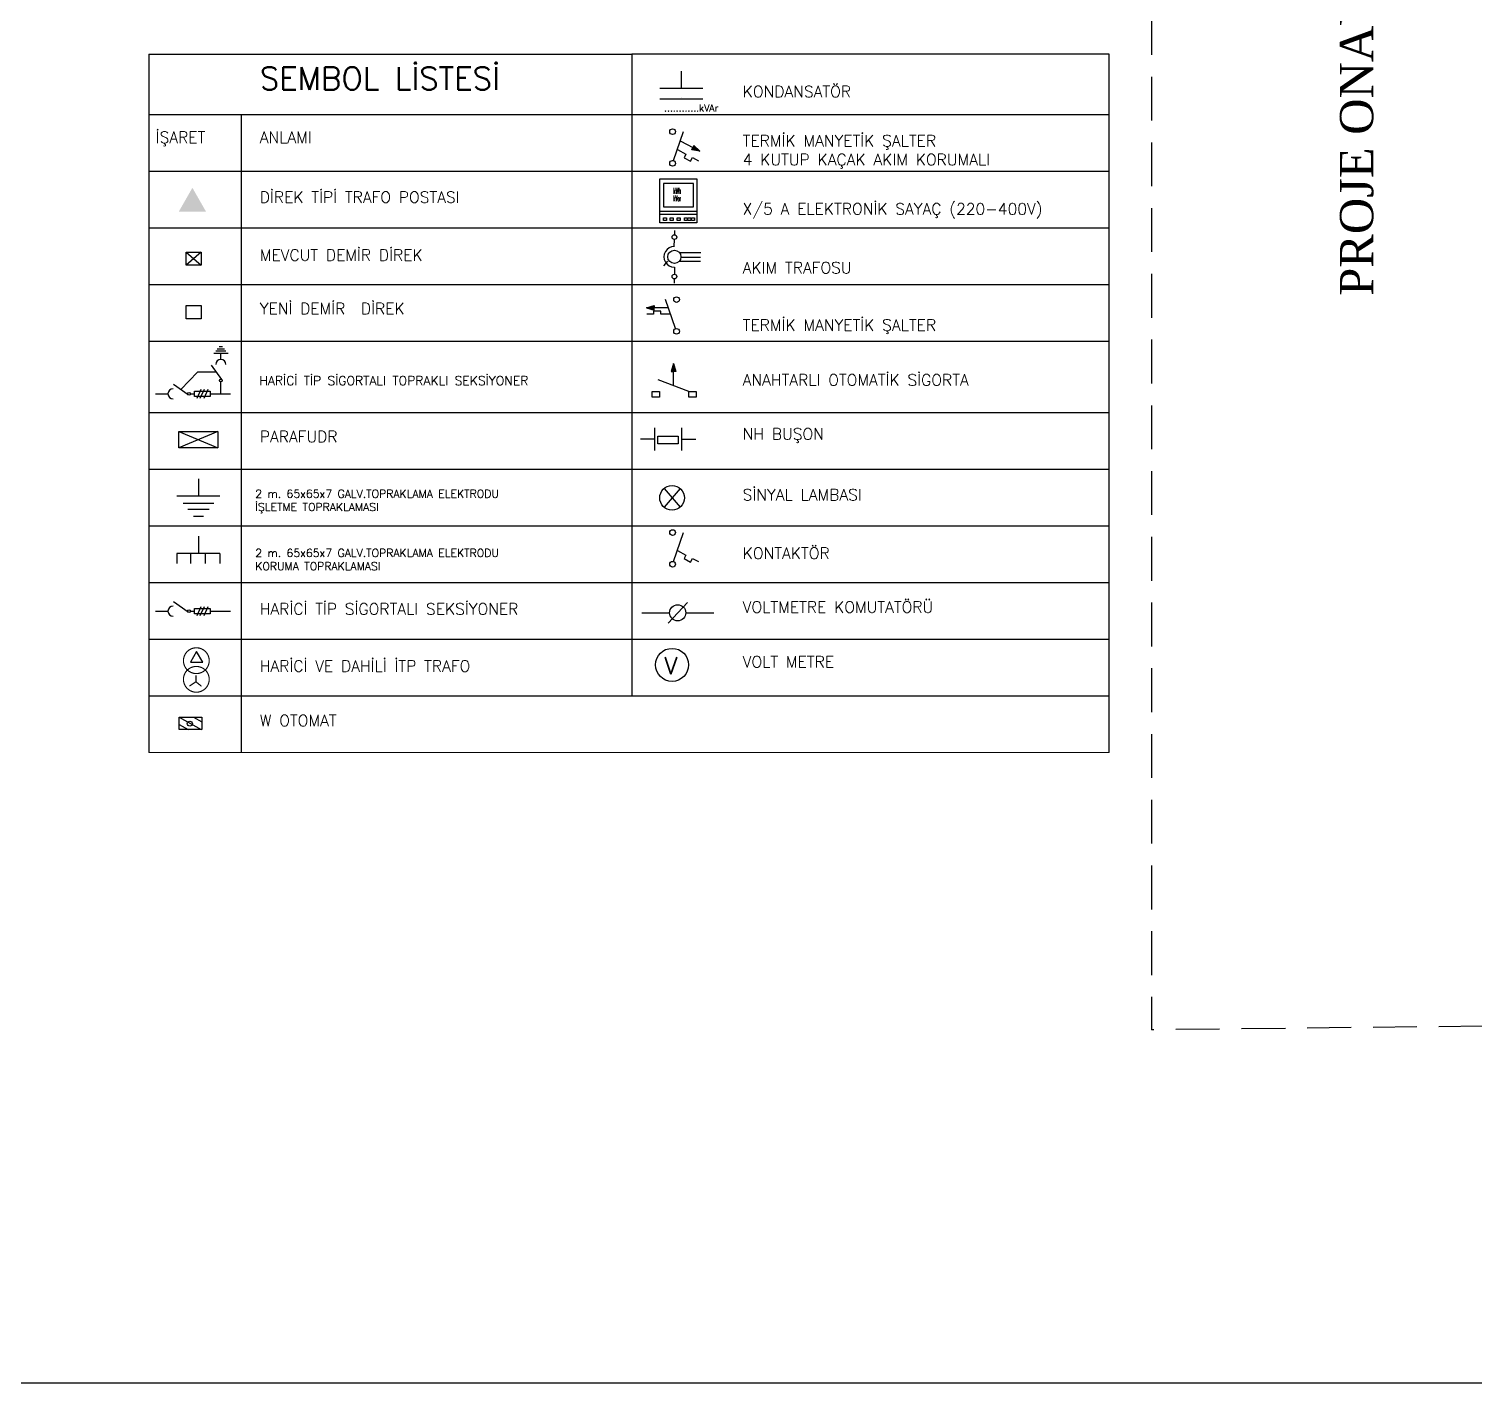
# Model space of a CAD drawing. Header units: metres. Extents: x 665631 to 671054, y 4275967 to 4279024.
# Drawn here: x 666885.5 to 667304.3, y 4275967.1 to 4276359.5 of the extents above; entities that cross this region are included whole.
import ezdxf
from ezdxf.enums import TextEntityAlignment as Align

# ---------------------------------------------------------------- set-up
doc = ezdxf.new("R2010")
doc.units = ezdxf.units.M
doc.linetypes.add('DASHED', pattern=[19.05, 12.7, -6.35])
doc.layers.get('0').update_dxf_attribs({"color": 5, "lineweight": 0})
doc.layers.add('1', color=7, linetype='Continuous')
doc.layers.add('trsembol', color=5, linetype='Continuous')
doc.layers.add('priz linyesi', color=170, linetype='Continuous', lineweight=20)
doc.layers.add('SEMBOL', color=7, linetype='Continuous', lineweight=25)
doc.styles.add('ROMANS', font='ROMANS.shx')
doc.styles.get("Standard").update_dxf_attribs({"font": 'times.ttf'})
doc.styles.add('TXT', font='txt_____.ttf')

msp = doc.modelspace()

# ---------------------------------------------------------------- linework, layer by layer
at = {"color": 240, "linetype": 'DASHED', "lineweight": 30, "true_color": 0xed1f24}
for p in [(667210.81, 4276726.68), (667516.26, 4276072.75)]:
    msp.add_line(p, (667210.81, 4276069.47), dxfattribs=at)
at = {"color": 7, "lineweight": -3}
for p, q in [((666920.27, 4276352.2), (666920.27, 4276149.8)), ((666920.27, 4276352.2), (667060.19, 4276352.2)), ((666920.27, 4276334.77), (667198.56, 4276334.77)), ((666946.99, 4276334.77), (666946.99, 4276149.8)), ((666920.27, 4276318.34), (667060.19, 4276318.34)), ((666920.27, 4276318.34), (667060.19, 4276318.34)), ((666920.27, 4276318.34), (667060.19, 4276318.34)), ((666920.27, 4276318.34), (667198.56, 4276318.34)), ((666920.27, 4276301.9), (667060.19, 4276301.9)), ((666920.27, 4276301.9), (667060.19, 4276301.9)), ((666920.27, 4276301.9), (667198.56, 4276301.9)), ((667072.54, 4276301.1), (667072.54, 4276299.86)), ((667069.45, 4276290.9), (667070.66, 4276292.26)), ((667072.54, 4276290.46), (667072.54, 4276289.22)), ((667072.54, 4276289.22), (667072.54, 4276288.43)), ((666920.27, 4276285.47), (667060.19, 4276285.47)), ((666920.27, 4276285.47), (667198.56, 4276285.47)), ((667072.54, 4276285.85), (667072.54, 4276287.09)), ((666920.27, 4276269.04), (667198.56, 4276269.04)), ((666920.27, 4276248.39), (667060.19, 4276248.39)), ((666920.27, 4276248.39), (667198.56, 4276248.39)), ((666920.27, 4276231.96), (667060.19, 4276231.96)), ((666920.27, 4276231.96), (667060.19, 4276231.96)), ((666920.27, 4276231.96), (667198.56, 4276231.96)), ((666920.27, 4276215.53), (667060.19, 4276215.53)), ((666920.27, 4276215.53), (667060.19, 4276215.53)), ((666920.27, 4276215.53), (667060.19, 4276215.53)), ((666920.27, 4276215.53), (667198.56, 4276215.53)), ((666920.27, 4276199.09), (667060.19, 4276199.09)), ((666920.27, 4276199.09), (667198.56, 4276199.09)), ((666920.27, 4276182.66), (667060.19, 4276182.66)), ((666920.27, 4276182.66), (667198.45, 4276182.66)), ((666920.27, 4276166.23), (667060.19, 4276166.23)), ((666920.27, 4276166.23), (667060.19, 4276166.23)), ((666920.27, 4276166.23), (667198.56, 4276166.23))]:
    msp.add_line(p, q, dxfattribs=at)
at = {"color": 7}
for p in [(667192.75, 4276149.82), (667192.75, 4276149.82), (667198.56, 4276149.8), (667198.56, 4276149.8), (667198.56, 4276149.8), (667198.56, 4276149.8), (667192.75, 4276149.8), (667192.75, 4276149.8)]:
    msp.add_line(p, (666920.27, 4276149.8), dxfattribs=at)
at = {"color": 7, "lineweight": 30}
msp.add_lwpolyline([(666812.72, 4277098.31), (668317.68, 4277098.31), (668317.68, 4275967.09), (666812.72, 4275967.09)], close=True, dxfattribs=at)
at = {"color": 7, "lineweight": -3}
for centre, radius in [((667072.54, 4276299.19), 0.667), ((667072.54, 4276293.48), 1.91), ((667072.54, 4276287.76), 0.667)]:
    msp.add_circle(centre, radius, dxfattribs=at)
msp.add_arc((667072.52, 4276293.48), 3.01, 89.6302, 270.3698, dxfattribs=at)
at = {"layer": '1', "color": 7, "lineweight": -3}
for points in [[(667060.19, 4276352.2), (667060.19, 4276166.23)], [(667198.56, 4276149.8), (667198.56, 4276352.2), (667060.19, 4276352.2)]]:
    msp.add_lwpolyline(points, dxfattribs=at)
at = {"layer": 'priz linyesi', "color": 7, "lineweight": -3}
for p, q in [((667074.55, 4276347.32), (667074.55, 4276342.3)), ((667080.78, 4276342.3), (667068.33, 4276342.3)), ((667074.55, 4276339.6), (667074.55, 4276339.6)), ((667080.78, 4276339.14), (667068.33, 4276339.14)), ((667072.3, 4276321.36), (667075.19, 4276329.77)), ((667074.26, 4276327.07), (667079.9, 4276324.08)), ((667073.4, 4276324.56), (667075.89, 4276323.24)), ((667075.89, 4276323.24), (667075.33, 4276322.18)), ((667077.56, 4276324.53), (667077.89, 4276325.15)), ((667079.9, 4276324.08), (667077.56, 4276324.53)), ((667078.22, 4276325.76), (667077.89, 4276325.15)), ((667079.9, 4276324.08), (667078.22, 4276325.76)), ((667075.33, 4276322.18), (667077.22, 4276321.19)), ((667077.22, 4276321.19), (667077.78, 4276322.24)), ((667077.78, 4276322.24), (667079.5, 4276321.33)), ((667068.35, 4276306.72), (667079, 4276306.72)), ((667068.35, 4276305.82), (667079, 4276305.82)), ((667072.52, 4276296.49), (667072.54, 4276298.53)), ((666935.39, 4276294.85), (666931.12, 4276291.04)), ((666931.12, 4276294.85), (666935.39, 4276291.04)), ((667073.99, 4276294.72), (667080.18, 4276294.72)), ((667074.45, 4276293.39), (667080.15, 4276293.39)), ((667073.96, 4276292.2), (667080.15, 4276292.2)), ((667072.89, 4276272.67), (667069.99, 4276281.08)), ((667064.42, 4276278.72), (667066.7, 4276279.42)), ((667070.8, 4276278.72), (667064.42, 4276278.72)), ((667064.42, 4276278.72), (667066.7, 4276278.02)), ((667066.49, 4276276.87), (667064.53, 4276276.87)), ((667068.62, 4276277.71), (667066.49, 4276277.71)), ((667066.49, 4276277.71), (667066.49, 4276276.87)), ((667066.7, 4276279.42), (667066.7, 4276278.72)), ((667066.7, 4276278.02), (667066.7, 4276278.72)), ((667068.62, 4276276.87), (667068.62, 4276277.71)), ((667071.44, 4276276.87), (667068.62, 4276276.87)), ((666943.2, 4276265.42), (666939.05, 4276265.42)), ((666942.61, 4276266.15), (666939.64, 4276266.15)), ((666942.16, 4276266.7), (666940.09, 4276266.7)), ((666941.61, 4276267.38), (666940.64, 4276267.38)), ((666941.13, 4276263.75), (666941.13, 4276265.42)), ((666941.13, 4276265.42), (666941.13, 4276265.42)), ((666934.37, 4276260.01), (666929.53, 4276255.01)), ((666939.9, 4276260.01), (666934.37, 4276260.01)), ((666941.42, 4276257.91), (666938.39, 4276262.1)), ((667072.28, 4276262.52), (667071.58, 4276260.24)), ((667071.58, 4276260.24), (667072.28, 4276260.24)), ((667072.28, 4276256.14), (667072.28, 4276262.52)), ((667072.28, 4276262.52), (667072.98, 4276260.24)), ((667072.98, 4276260.24), (667072.28, 4276260.24)), ((666931.62, 4276253.5), (666927.43, 4276256.52)), ((666941.13, 4276253.79), (666941.13, 4276257.26)), ((667076.74, 4276254.46), (667067.82, 4276257.82)), ((666922.15, 4276253.79), (666925.79, 4276253.79)), ((666932.28, 4276253.79), (666933.52, 4276253.79)), ((666935.31, 4276255.01), (666934.13, 4276252.44)), ((666936.27, 4276255.01), (666935.08, 4276252.44)), ((666937.39, 4276255.01), (666936.21, 4276252.44)), ((666938.04, 4276253.79), (666943.95, 4276253.79)), ((667066.79, 4276243.89), (667066.79, 4276237.36)), ((667074.64, 4276243.89), (667074.64, 4276237.36)), ((666940.22, 4276242.85), (666928.96, 4276238.14)), ((666928.96, 4276242.85), (666940.22, 4276238.14)), ((667066.79, 4276240.63), (667062.71, 4276240.63)), ((667074.64, 4276240.63), (667078.72, 4276240.63)), ((666934.63, 4276229.16), (666934.63, 4276224.14)), ((666940.85, 4276224.14), (666928.4, 4276224.14)), ((666934.63, 4276224.14), (666934.63, 4276224.14)), ((667069.53, 4276226.34), (667074.18, 4276220.91)), ((667074.18, 4276226.34), (667069.53, 4276220.91)), ((666939.08, 4276221.96), (666930.18, 4276221.96)), ((666937.74, 4276220.3), (666931.52, 4276220.3)), ((666936.09, 4276218.26), (666933.17, 4276218.26)), ((666934.63, 4276212.49), (666934.63, 4276207.47)), ((667072.3, 4276205.18), (667075.19, 4276213.59)), ((666940.85, 4276207.47), (666928.4, 4276207.47)), ((666928.4, 4276207.47), (666928.4, 4276204.57)), ((666932.33, 4276207.47), (666932.33, 4276204.57)), ((666934.63, 4276207.47), (666934.63, 4276207.47)), ((666936.58, 4276207.47), (666936.58, 4276204.57)), ((666940.85, 4276207.47), (666940.85, 4276204.57)), ((667073.4, 4276208.38), (667075.89, 4276207.06)), ((667075.89, 4276207.06), (667075.33, 4276206.01)), ((667075.33, 4276206.01), (667077.22, 4276205.01)), ((667077.22, 4276205.01), (667077.78, 4276206.06)), ((667077.78, 4276206.06), (667079.5, 4276205.15)), ((666931.62, 4276190.51), (666927.43, 4276193.54)), ((667076.37, 4276193.33), (667070.71, 4276187.34)), ((666922.15, 4276190.8), (666925.79, 4276190.8)), ((666932.28, 4276190.8), (666933.52, 4276190.8)), ((666935.31, 4276192.03), (666934.13, 4276189.46)), ((666936.27, 4276192.03), (666935.08, 4276189.46)), ((666937.39, 4276192.03), (666936.21, 4276189.46)), ((666938.04, 4276190.8), (666943.95, 4276190.8)), ((667063.06, 4276190.32), (667071.16, 4276190.32)), ((667075.84, 4276190.32), (667083.93, 4276190.32)), ((666929.06, 4276160.08), (666935.38, 4276156.49)), ((666933.22, 4276160.03), (666935.59, 4276158.68)), ((666929.06, 4276157.96), (666931.65, 4276156.49))]:
    msp.add_line(p, q, dxfattribs=at)
for points in [[(667078.03, 4276314.74), (667069.41, 4276314.74), (667069.41, 4276307.96), (667078.03, 4276307.96)], [(667069.39, 4276304.8), (667070.24, 4276304.8), (667070.24, 4276304.03), (667069.39, 4276304.03)], [(667071.33, 4276304.8), (667072.18, 4276304.8), (667072.18, 4276304.03), (667071.33, 4276304.03)], [(667073.34, 4276304.8), (667074.2, 4276304.8), (667074.2, 4276304.03), (667073.34, 4276304.03)], [(667075.43, 4276304.8), (667076.29, 4276304.8), (667076.29, 4276304.03), (667075.43, 4276304.03)], [(667076.45, 4276304.8), (667077.3, 4276304.8), (667077.3, 4276304.03), (667076.45, 4276304.03)], [(667077.48, 4276304.8), (667078.34, 4276304.8), (667078.34, 4276304.03), (667077.48, 4276304.03)], [(666931.12, 4276294.85), (666935.39, 4276294.85), (666935.39, 4276291.04), (666931.12, 4276291.04)], [(666931.12, 4276279.34), (666935.39, 4276279.34), (666935.39, 4276275.53), (666931.12, 4276275.53)], [(666933.52, 4276254.54), (666938.04, 4276254.54), (666938.04, 4276253.02), (666933.52, 4276253.02)], [(667066.12, 4276254.46), (667068.2, 4276254.46), (667068.2, 4276252.82), (667066.12, 4276252.82)], [(667076.74, 4276254.46), (667078.81, 4276254.46), (667078.81, 4276252.82), (667076.74, 4276252.82)], [(666928.96, 4276242.85), (666940.22, 4276242.85), (666940.22, 4276238.14), (666928.96, 4276238.14)], [(667067.78, 4276241.55), (667073.65, 4276241.55), (667073.65, 4276239.28), (667067.78, 4276239.28)], [(666933.52, 4276191.55), (666938.04, 4276191.55), (666938.04, 4276190.04), (666933.52, 4276190.04)], [(666929.06, 4276160.03), (666935.59, 4276160.03), (666935.59, 4276156.49), (666929.06, 4276156.49)]]:
    msp.add_lwpolyline(points, close=True, dxfattribs=at)
for centre, radius in [((667072.03, 4276329.75), 0.829), ((667072.03, 4276320.57), 0.829), ((667073.16, 4276281.07), 0.829), ((667073.16, 4276271.89), 0.829), ((666941.13, 4276257.65), 0.393), ((666931.89, 4276253.79), 0.393), ((667071.86, 4276223.63), 3.57), ((667072.03, 4276213.58), 0.829), ((667072.03, 4276204.4), 0.829), ((666931.89, 4276190.8), 0.393), ((667073.5, 4276190.32), 2.34), ((667071.86, 4276175.23), 4.78), ((666932.13, 4276158.19), 0.731)]:
    msp.add_circle(centre, radius, dxfattribs=at)
for centre, start, end in [((666941.13, 4276262.28), 0, 180), ((666927.26, 4276253.79), 90, 270), ((666927.26, 4276190.8), 90, 270)]:
    msp.add_arc(centre, 1.47, start, end, dxfattribs=at)
for points in [[(667079.9, 4276324.08), (667078.22, 4276325.76), (667077.56, 4276324.53)], [(667064.42, 4276278.72), (667066.7, 4276279.42), (667066.7, 4276278.02)], [(667072.28, 4276262.52), (667072.98, 4276260.24), (667071.58, 4276260.24)]]:
    msp.add_solid(points, dxfattribs=at)
at = {"layer": 'SEMBOL', "color": 7, "lineweight": -3}
msp.add_lwpolyline([(667068.35, 4276316.05), (667079, 4276316.05), (667079, 4276303.29), (667068.35, 4276303.29)], close=True, dxfattribs=at)
at = {"layer": 'SEMBOL', "color": 7, "linetype": 'ByBlock', "lineweight": -3, "const_width": 0.333}
for points in [[(666934.02, 4276180.18), (666934.09, 4276180.18), (666934.15, 4276180.18), (666934.22, 4276180.17), (666934.28, 4276180.17), (666934.35, 4276180.16), (666934.41, 4276180.16), (666934.48, 4276180.15), (666934.54, 4276180.14), (666934.6, 4276180.13), (666934.67, 4276180.12), (666934.73, 4276180.11), (666934.8, 4276180.1), (666934.86, 4276180.08), (666934.92, 4276180.07), (666934.99, 4276180.05), (666935.05, 4276180.03), (666935.11, 4276180.01), (666935.17, 4276180), (666935.24, 4276179.97), (666935.3, 4276179.95), (666935.36, 4276179.93), (666935.42, 4276179.91), (666935.48, 4276179.88), (666935.54, 4276179.86), (666935.6, 4276179.83), (666935.66, 4276179.8), (666935.72, 4276179.77), (666935.77, 4276179.74), (666935.83, 4276179.71), (666935.89, 4276179.68), (666935.94, 4276179.64), (666936, 4276179.61), (666936.05, 4276179.58), (666936.11, 4276179.54), (666936.16, 4276179.5), (666936.22, 4276179.46), (666936.27, 4276179.43), (666936.32, 4276179.39), (666936.37, 4276179.35), (666936.42, 4276179.3), (666936.47, 4276179.26), (666936.52, 4276179.22), (666936.57, 4276179.17), (666936.61, 4276179.13), (666936.66, 4276179.08), (666936.71, 4276179.04), (666936.75, 4276178.99), (666936.8, 4276178.94), (666936.84, 4276178.89), (666936.88, 4276178.84), (666936.92, 4276178.79), (666936.96, 4276178.74), (666937, 4276178.69), (666937.04, 4276178.64), (666937.08, 4276178.59), (666937.12, 4276178.53), (666937.15, 4276178.48), (666937.19, 4276178.42), (666937.22, 4276178.37), (666937.25, 4276178.31), (666937.29, 4276178.25), (666937.32, 4276178.2), (666937.35, 4276178.14), (666937.38, 4276178.08), (666937.41, 4276178.02), (666937.43, 4276177.96), (666937.46, 4276177.9), (666937.48, 4276177.84), (666937.51, 4276177.78), (666937.53, 4276177.72), (666937.55, 4276177.66), (666937.57, 4276177.6), (666937.59, 4276177.54), (666937.61, 4276177.47), (666937.63, 4276177.41), (666937.64, 4276177.35), (666937.66, 4276177.28), (666937.67, 4276177.22), (666937.69, 4276177.16), (666937.7, 4276177.09), (666937.71, 4276177.03), (666937.72, 4276176.96), (666937.73, 4276176.9), (666937.73, 4276176.83), (666937.74, 4276176.77), (666937.75, 4276176.7), (666937.75, 4276176.64), (666937.75, 4276176.57), (666937.75, 4276176.51), (666937.75, 4276176.44), (666937.75, 4276176.38), (666937.75, 4276176.31), (666937.75, 4276176.25), (666937.75, 4276176.18), (666937.74, 4276176.12), (666937.73, 4276176.05), (666937.73, 4276175.99), (666937.72, 4276175.92), (666937.71, 4276175.86), (666937.7, 4276175.79), (666937.69, 4276175.73), (666937.67, 4276175.67), (666937.66, 4276175.6), (666937.64, 4276175.54), (666937.63, 4276175.48), (666937.61, 4276175.41), (666937.59, 4276175.35), (666937.57, 4276175.29), (666937.55, 4276175.23), (666937.53, 4276175.17), (666937.51, 4276175.1), (666937.48, 4276175.04), (666937.46, 4276174.98), (666937.43, 4276174.92), (666937.41, 4276174.86), (666937.38, 4276174.81), (666937.35, 4276174.75), (666937.32, 4276174.69), (666937.29, 4276174.63), (666937.25, 4276174.58), (666937.22, 4276174.52), (666937.19, 4276174.46), (666937.15, 4276174.41), (666937.12, 4276174.35), (666937.08, 4276174.3), (666937.04, 4276174.25), (666937, 4276174.2), (666936.96, 4276174.14), (666936.92, 4276174.09), (666936.88, 4276174.04), (666936.84, 4276173.99), (666936.8, 4276173.94), (666936.75, 4276173.9), (666936.71, 4276173.85), (666936.66, 4276173.8), (666936.61, 4276173.76), (666936.57, 4276173.71), (666936.52, 4276173.67), (666936.47, 4276173.62), (666936.42, 4276173.58), (666936.37, 4276173.54), (666936.32, 4276173.5), (666936.27, 4276173.46), (666936.22, 4276173.42), (666936.16, 4276173.38), (666936.11, 4276173.35), (666936.05, 4276173.31), (666936, 4276173.28), (666935.94, 4276173.24), (666935.89, 4276173.21), (666935.83, 4276173.18), (666935.77, 4276173.15), (666935.72, 4276173.12), (666935.66, 4276173.09), (666935.6, 4276173.06), (666935.54, 4276173.03), (666935.48, 4276173.01), (666935.42, 4276172.98), (666935.36, 4276172.96), (666935.3, 4276172.93), (666935.24, 4276172.91), (666935.17, 4276172.89), (666935.11, 4276172.87), (666935.05, 4276172.85), (666934.99, 4276172.84), (666934.92, 4276172.82), (666934.86, 4276172.8), (666934.8, 4276172.79), (666934.73, 4276172.78), (666934.67, 4276172.77), (666934.6, 4276172.75), (666934.54, 4276172.74), (666934.48, 4276172.74), (666934.41, 4276172.73), (666934.35, 4276172.72), (666934.28, 4276172.72), (666934.22, 4276172.71), (666934.15, 4276172.71), (666934.09, 4276172.71), (666934.02, 4276172.71), (666933.96, 4276172.71), (666933.89, 4276172.71), (666933.82, 4276172.71), (666933.76, 4276172.72), (666933.69, 4276172.72), (666933.63, 4276172.73), (666933.57, 4276172.74), (666933.5, 4276172.74), (666933.44, 4276172.75), (666933.37, 4276172.77), (666933.31, 4276172.78), (666933.24, 4276172.79), (666933.18, 4276172.8), (666933.12, 4276172.82), (666933.05, 4276172.84), (666932.99, 4276172.85), (666932.93, 4276172.87), (666932.87, 4276172.89), (666932.8, 4276172.91), (666932.74, 4276172.93), (666932.68, 4276172.96), (666932.62, 4276172.98), (666932.56, 4276173.01), (666932.5, 4276173.03), (666932.44, 4276173.06), (666932.38, 4276173.09), (666932.32, 4276173.12), (666932.27, 4276173.15), (666932.21, 4276173.18), (666932.15, 4276173.21), (666932.1, 4276173.24), (666932.04, 4276173.28), (666931.99, 4276173.31), (666931.93, 4276173.35), (666931.88, 4276173.38), (666931.83, 4276173.42), (666931.77, 4276173.46), (666931.72, 4276173.5), (666931.67, 4276173.54), (666931.62, 4276173.58), (666931.57, 4276173.62), (666931.52, 4276173.67), (666931.47, 4276173.71), (666931.43, 4276173.76), (666931.38, 4276173.8), (666931.33, 4276173.85), (666931.29, 4276173.9), (666931.24, 4276173.94), (666931.2, 4276173.99), (666931.16, 4276174.04), (666931.12, 4276174.09), (666931.08, 4276174.14), (666931.04, 4276174.2), (666931, 4276174.25), (666930.96, 4276174.3), (666930.92, 4276174.35), (666930.89, 4276174.41), (666930.85, 4276174.46), (666930.82, 4276174.52), (666930.79, 4276174.58), (666930.75, 4276174.63), (666930.72, 4276174.69), (666930.69, 4276174.75), (666930.66, 4276174.81), (666930.64, 4276174.86), (666930.61, 4276174.92), (666930.58, 4276174.98), (666930.56, 4276175.04), (666930.53, 4276175.1), (666930.51, 4276175.17), (666930.49, 4276175.23), (666930.47, 4276175.29), (666930.45, 4276175.35), (666930.43, 4276175.41), (666930.41, 4276175.48), (666930.4, 4276175.54), (666930.38, 4276175.6), (666930.37, 4276175.67), (666930.35, 4276175.73), (666930.34, 4276175.79), (666930.33, 4276175.86), (666930.32, 4276175.92), (666930.31, 4276175.99), (666930.31, 4276176.05), (666930.3, 4276176.12), (666930.29, 4276176.18), (666930.29, 4276176.25), (666930.29, 4276176.31), (666930.29, 4276176.38), (666930.29, 4276176.44), (666930.29, 4276176.51), (666930.29, 4276176.57), (666930.29, 4276176.64), (666930.29, 4276176.7), (666930.3, 4276176.77), (666930.31, 4276176.83), (666930.31, 4276176.9), (666930.32, 4276176.96), (666930.33, 4276177.03), (666930.34, 4276177.09), (666930.35, 4276177.16), (666930.37, 4276177.22), (666930.38, 4276177.28), (666930.4, 4276177.35), (666930.41, 4276177.41), (666930.43, 4276177.47), (666930.45, 4276177.54), (666930.47, 4276177.6), (666930.49, 4276177.66), (666930.51, 4276177.72), (666930.53, 4276177.78), (666930.56, 4276177.84), (666930.58, 4276177.9), (666930.61, 4276177.96), (666930.64, 4276178.02), (666930.66, 4276178.08), (666930.69, 4276178.14), (666930.72, 4276178.2), (666930.75, 4276178.25), (666930.79, 4276178.31), (666930.82, 4276178.37), (666930.85, 4276178.42), (666930.89, 4276178.48), (666930.92, 4276178.53), (666930.96, 4276178.59), (666931, 4276178.64), (666931.04, 4276178.69), (666931.08, 4276178.74), (666931.12, 4276178.79), (666931.16, 4276178.84), (666931.2, 4276178.89), (666931.24, 4276178.94), (666931.29, 4276178.99), (666931.33, 4276179.04), (666931.38, 4276179.08), (666931.43, 4276179.13), (666931.47, 4276179.17), (666931.52, 4276179.22), (666931.57, 4276179.26), (666931.62, 4276179.3), (666931.67, 4276179.35), (666931.72, 4276179.39), (666931.77, 4276179.43), (666931.83, 4276179.46), (666931.88, 4276179.5), (666931.93, 4276179.54), (666931.99, 4276179.58), (666932.04, 4276179.61), (666932.1, 4276179.64), (666932.15, 4276179.68), (666932.21, 4276179.71), (666932.27, 4276179.74), (666932.32, 4276179.77), (666932.38, 4276179.8), (666932.44, 4276179.83), (666932.5, 4276179.86), (666932.56, 4276179.88), (666932.62, 4276179.91), (666932.68, 4276179.93), (666932.74, 4276179.95), (666932.8, 4276179.97), (666932.87, 4276180), (666932.93, 4276180.01), (666932.99, 4276180.03), (666933.05, 4276180.05), (666933.12, 4276180.07), (666933.18, 4276180.08), (666933.24, 4276180.1), (666933.31, 4276180.11), (666933.37, 4276180.12), (666933.44, 4276180.13), (666933.5, 4276180.14), (666933.57, 4276180.15), (666933.63, 4276180.16), (666933.69, 4276180.16), (666933.76, 4276180.17), (666933.82, 4276180.17), (666933.89, 4276180.18), (666933.96, 4276180.18), (666934.02, 4276180.18)], [(666934.02, 4276174.78), (666934.09, 4276174.78), (666934.15, 4276174.77), (666934.22, 4276174.77), (666934.28, 4276174.77), (666934.35, 4276174.76), (666934.41, 4276174.76), (666934.48, 4276174.75), (666934.54, 4276174.74), (666934.6, 4276174.73), (666934.67, 4276174.72), (666934.73, 4276174.71), (666934.8, 4276174.69), (666934.86, 4276174.68), (666934.92, 4276174.67), (666934.99, 4276174.65), (666935.05, 4276174.63), (666935.11, 4276174.61), (666935.17, 4276174.59), (666935.24, 4276174.57), (666935.3, 4276174.55), (666935.36, 4276174.53), (666935.42, 4276174.5), (666935.48, 4276174.48), (666935.54, 4276174.45), (666935.6, 4276174.43), (666935.66, 4276174.4), (666935.72, 4276174.37), (666935.77, 4276174.34), (666935.83, 4276174.31), (666935.89, 4276174.28), (666935.94, 4276174.24), (666936, 4276174.21), (666936.05, 4276174.17), (666936.11, 4276174.14), (666936.16, 4276174.1), (666936.22, 4276174.06), (666936.27, 4276174.02), (666936.32, 4276173.98), (666936.37, 4276173.94), (666936.42, 4276173.9), (666936.47, 4276173.86), (666936.52, 4276173.82), (666936.57, 4276173.77), (666936.61, 4276173.73), (666936.66, 4276173.68), (666936.71, 4276173.64), (666936.75, 4276173.59), (666936.8, 4276173.54), (666936.84, 4276173.49), (666936.88, 4276173.44), (666936.92, 4276173.39), (666936.96, 4276173.34), (666937, 4276173.29), (666937.04, 4276173.24), (666937.08, 4276173.18), (666937.12, 4276173.13), (666937.15, 4276173.08), (666937.19, 4276173.02), (666937.22, 4276172.96), (666937.25, 4276172.91), (666937.29, 4276172.85), (666937.32, 4276172.79), (666937.35, 4276172.74), (666937.38, 4276172.68), (666937.41, 4276172.62), (666937.43, 4276172.56), (666937.46, 4276172.5), (666937.48, 4276172.44), (666937.51, 4276172.38), (666937.53, 4276172.32), (666937.55, 4276172.26), (666937.57, 4276172.2), (666937.59, 4276172.13), (666937.61, 4276172.07), (666937.63, 4276172.01), (666937.64, 4276171.94), (666937.66, 4276171.88), (666937.67, 4276171.82), (666937.69, 4276171.75), (666937.7, 4276171.69), (666937.71, 4276171.63), (666937.72, 4276171.56), (666937.73, 4276171.5), (666937.73, 4276171.43), (666937.74, 4276171.37), (666937.75, 4276171.3), (666937.75, 4276171.24), (666937.75, 4276171.17), (666937.75, 4276171.11), (666937.75, 4276171.04), (666937.75, 4276170.98), (666937.75, 4276170.91), (666937.75, 4276170.85), (666937.75, 4276170.78), (666937.74, 4276170.72), (666937.73, 4276170.65), (666937.73, 4276170.59), (666937.72, 4276170.52), (666937.71, 4276170.46), (666937.7, 4276170.39), (666937.69, 4276170.33), (666937.67, 4276170.26), (666937.66, 4276170.2), (666937.64, 4276170.14), (666937.63, 4276170.07), (666937.61, 4276170.01), (666937.59, 4276169.95), (666937.57, 4276169.89), (666937.55, 4276169.83), (666937.53, 4276169.76), (666937.51, 4276169.7), (666937.48, 4276169.64), (666937.46, 4276169.58), (666937.43, 4276169.52), (666937.41, 4276169.46), (666937.38, 4276169.4), (666937.35, 4276169.35), (666937.32, 4276169.29), (666937.29, 4276169.23), (666937.25, 4276169.17), (666937.22, 4276169.12), (666937.19, 4276169.06), (666937.15, 4276169.01), (666937.12, 4276168.95), (666937.08, 4276168.9), (666937.04, 4276168.85), (666937, 4276168.79), (666936.96, 4276168.74), (666936.92, 4276168.69), (666936.88, 4276168.64), (666936.84, 4276168.59), (666936.8, 4276168.54), (666936.75, 4276168.49), (666936.71, 4276168.45), (666936.66, 4276168.4), (666936.61, 4276168.35), (666936.57, 4276168.31), (666936.52, 4276168.27), (666936.47, 4276168.22), (666936.42, 4276168.18), (666936.37, 4276168.14), (666936.32, 4276168.1), (666936.27, 4276168.06), (666936.22, 4276168.02), (666936.16, 4276167.98), (666936.11, 4276167.95), (666936.05, 4276167.91), (666936, 4276167.87), (666935.94, 4276167.84), (666935.89, 4276167.81), (666935.83, 4276167.77), (666935.77, 4276167.74), (666935.72, 4276167.71), (666935.66, 4276167.68), (666935.6, 4276167.66), (666935.54, 4276167.63), (666935.48, 4276167.6), (666935.42, 4276167.58), (666935.36, 4276167.55), (666935.3, 4276167.53), (666935.24, 4276167.51), (666935.17, 4276167.49), (666935.11, 4276167.47), (666935.05, 4276167.45), (666934.99, 4276167.43), (666934.92, 4276167.42), (666934.86, 4276167.4), (666934.8, 4276167.39), (666934.73, 4276167.38), (666934.67, 4276167.36), (666934.6, 4276167.35), (666934.54, 4276167.34), (666934.48, 4276167.33), (666934.41, 4276167.33), (666934.35, 4276167.32), (666934.28, 4276167.32), (666934.22, 4276167.31), (666934.15, 4276167.31), (666934.09, 4276167.31), (666934.02, 4276167.31), (666933.96, 4276167.31), (666933.89, 4276167.31), (666933.82, 4276167.31), (666933.76, 4276167.32), (666933.69, 4276167.32), (666933.63, 4276167.33), (666933.57, 4276167.33), (666933.5, 4276167.34), (666933.44, 4276167.35), (666933.37, 4276167.36), (666933.31, 4276167.38), (666933.24, 4276167.39), (666933.18, 4276167.4), (666933.12, 4276167.42), (666933.05, 4276167.43), (666932.99, 4276167.45), (666932.93, 4276167.47), (666932.87, 4276167.49), (666932.8, 4276167.51), (666932.74, 4276167.53), (666932.68, 4276167.55), (666932.62, 4276167.58), (666932.56, 4276167.6), (666932.5, 4276167.63), (666932.44, 4276167.66), (666932.38, 4276167.68), (666932.32, 4276167.71), (666932.27, 4276167.74), (666932.21, 4276167.77), (666932.15, 4276167.81), (666932.1, 4276167.84), (666932.04, 4276167.87), (666931.99, 4276167.91), (666931.93, 4276167.95), (666931.88, 4276167.98), (666931.83, 4276168.02), (666931.77, 4276168.06), (666931.72, 4276168.1), (666931.67, 4276168.14), (666931.62, 4276168.18), (666931.57, 4276168.22), (666931.52, 4276168.27), (666931.47, 4276168.31), (666931.43, 4276168.35), (666931.38, 4276168.4), (666931.33, 4276168.45), (666931.29, 4276168.49), (666931.24, 4276168.54), (666931.2, 4276168.59), (666931.16, 4276168.64), (666931.12, 4276168.69), (666931.08, 4276168.74), (666931.04, 4276168.79), (666931, 4276168.85), (666930.96, 4276168.9), (666930.92, 4276168.95), (666930.89, 4276169.01), (666930.85, 4276169.06), (666930.82, 4276169.12), (666930.79, 4276169.17), (666930.75, 4276169.23), (666930.72, 4276169.29), (666930.69, 4276169.35), (666930.66, 4276169.4), (666930.64, 4276169.46), (666930.61, 4276169.52), (666930.58, 4276169.58), (666930.56, 4276169.64), (666930.53, 4276169.7), (666930.51, 4276169.76), (666930.49, 4276169.83), (666930.47, 4276169.89), (666930.45, 4276169.95), (666930.43, 4276170.01), (666930.41, 4276170.07), (666930.4, 4276170.14), (666930.38, 4276170.2), (666930.37, 4276170.26), (666930.35, 4276170.33), (666930.34, 4276170.39), (666930.33, 4276170.46), (666930.32, 4276170.52), (666930.31, 4276170.59), (666930.31, 4276170.65), (666930.3, 4276170.72), (666930.29, 4276170.78), (666930.29, 4276170.85), (666930.29, 4276170.91), (666930.29, 4276170.98), (666930.29, 4276171.04), (666930.29, 4276171.11), (666930.29, 4276171.17), (666930.29, 4276171.24), (666930.29, 4276171.3), (666930.3, 4276171.37), (666930.31, 4276171.43), (666930.31, 4276171.5), (666930.32, 4276171.56), (666930.33, 4276171.63), (666930.34, 4276171.69), (666930.35, 4276171.75), (666930.37, 4276171.82), (666930.38, 4276171.88), (666930.4, 4276171.94), (666930.41, 4276172.01), (666930.43, 4276172.07), (666930.45, 4276172.13), (666930.47, 4276172.2), (666930.49, 4276172.26), (666930.51, 4276172.32), (666930.53, 4276172.38), (666930.56, 4276172.44), (666930.58, 4276172.5), (666930.61, 4276172.56), (666930.64, 4276172.62), (666930.66, 4276172.68), (666930.69, 4276172.74), (666930.72, 4276172.79), (666930.75, 4276172.85), (666930.79, 4276172.91), (666930.82, 4276172.96), (666930.85, 4276173.02), (666930.89, 4276173.08), (666930.92, 4276173.13), (666930.96, 4276173.18), (666931, 4276173.24), (666931.04, 4276173.29), (666931.08, 4276173.34), (666931.12, 4276173.39), (666931.16, 4276173.44), (666931.2, 4276173.49), (666931.24, 4276173.54), (666931.29, 4276173.59), (666931.33, 4276173.64), (666931.38, 4276173.68), (666931.43, 4276173.73), (666931.47, 4276173.77), (666931.52, 4276173.82), (666931.57, 4276173.86), (666931.62, 4276173.9), (666931.67, 4276173.94), (666931.72, 4276173.98), (666931.77, 4276174.02), (666931.83, 4276174.06), (666931.88, 4276174.1), (666931.93, 4276174.14), (666931.99, 4276174.17), (666932.04, 4276174.21), (666932.1, 4276174.24), (666932.15, 4276174.28), (666932.21, 4276174.31), (666932.27, 4276174.34), (666932.32, 4276174.37), (666932.38, 4276174.4), (666932.44, 4276174.43), (666932.5, 4276174.45), (666932.56, 4276174.48), (666932.62, 4276174.5), (666932.68, 4276174.53), (666932.74, 4276174.55), (666932.8, 4276174.57), (666932.87, 4276174.59), (666932.93, 4276174.61), (666932.99, 4276174.63), (666933.05, 4276174.65), (666933.12, 4276174.67), (666933.18, 4276174.68), (666933.24, 4276174.69), (666933.31, 4276174.71), (666933.37, 4276174.72), (666933.44, 4276174.73), (666933.5, 4276174.74), (666933.57, 4276174.75), (666933.63, 4276174.76), (666933.69, 4276174.76), (666933.76, 4276174.77), (666933.82, 4276174.77), (666933.89, 4276174.77), (666933.96, 4276174.78), (666934.02, 4276174.78)]]:
    msp.add_lwpolyline(points, close=True, dxfattribs=at)
at = {"layer": 'SEMBOL', "color": 7, "linetype": 'ByBlock', "lineweight": -3, "ltscale": 3}
msp.add_lwpolyline([(666934.1, 4276179.08), (666932.33, 4276176.02), (666935.87, 4276176.02)], close=True, dxfattribs=at)
at = {"layer": 'SEMBOL', "color": 7, "linetype": 'ByBlock', "lineweight": -3}
for points in [[(666934.09, 4276172.21), (666933.75, 4276172.21), (666934.09, 4276170.77), (666933.75, 4276170.77)], [(666932.12, 4276168.95), (666931.93, 4276169.22), (666933.32, 4276169.75), (666933.13, 4276170.02)], [(666932.71, 4276169.34), (666932.53, 4276169.61), (666933.91, 4276170.14), (666933.73, 4276170.41)], [(666934.09, 4276171.52), (666933.75, 4276171.52), (666934.09, 4276170.08), (666933.75, 4276170.08)], [(666933.99, 4276170.47), (666933.78, 4276170.21), (666935.16, 4276169.54), (666934.95, 4276169.28)], [(666934.44, 4276170.1), (666934.23, 4276169.84), (666935.61, 4276169.16), (666935.4, 4276168.9)]]:
    msp.add_trace(points, dxfattribs=at)
at = {"layer": 'trsembol', "color": 7, "lineweight": -3}
msp.add_solid([(666932.88, 4276313.49), (666928.94, 4276306.59), (666936.82, 4276306.59)], dxfattribs=at)

# ---------------------------------------------------------------- texts
at = {"color": 1, "lineweight": 13}
msp.add_text('PROJE ONAY KAPSAM DIŞINDADIR', height=9.663, rotation=90, dxfattribs=at).set_placement((667275.03, 4276282.2, 5260.65))
at = {"layer": 'priz linyesi', "color": 7, "lineweight": -3, "attachment_point": 1, "style": 'ROMANS'}
for s, insert, char_height, width in [('SEMBOL LİSTESİ', (666952.41, 4276348.48), 6.5726, 275.3916), ('KONDANSATÖR', (667092.33, 4276343.01), 3.2863, 137.6958), ('............kVAr', (667069.56, 4276337.59), 1.9718, 82.6175), ('İŞARET', (666922.25, 4276329.75), 3.286, 137.6958), ('ANLAMI', (666952.41, 4276329.75), 3.286, 137.6958), ('TERMİK MANYETİK ŞALTER\\P4 KUTUP KAÇAK AKIM KORUMALI', (667092.33, 4276328.77), 3.2863, 137.6958), ('DİREK TİPİ TRAFO POSTASI', (666952.41, 4276312.41), 3.2863, 137.6958), ('X/5 A ELEKTRONİK SAYAÇ (220-400V)', (667092.33, 4276309), 3.2863, 137.6958), ('MEVCUT DEMİR DİREK', (666952.41, 4276295.62), 3.2863, 137.6958), ('AKIM TRAFOSU', (667092.33, 4276291.97), 3.2863, 137.6958), ('YENİ DEMİR  DİREK', (666952.41, 4276280.11), 3.2863, 137.6958), ('TERMİK MANYETİK ŞALTER', (667092.33, 4276275.36), 3.2863, 137.6958), ('ANAHTARLI OTOMATİK SİGORTA', (667092.33, 4276259.43), 3.2863, 137.6958), ('HARİCİ TİP SİGORTALI TOPRAKLI SEKSİYONER', (666952.28, 4276258.93), 2.629, 110.1566), ('NH BUŞON', (667092.33, 4276243.79), 3.286, 137.6958), ('PARAFUDR', (666952.41, 4276243.02), 3.286, 137.6958), ('SİNYAL LAMBASI', (667092.33, 4276226.17), 3.2863, 137.6958), ('2 m. 65x65x7 GALV.TOPRAKLAMA ELEKTRODU\\PİŞLETME TOPRAKLAMASI', (666951.09, 4276225.96), 2.3004, 96.387), ('KONTAKTÖR', (667092.33, 4276209.22), 3.286, 137.6958), ('2 m. 65x65x7 GALV.TOPRAKLAMA ELEKTRODU\\PKORUMA TOPRAKLAMASI', (666951.09, 4276208.81), 2.3004, 96.387), ('HARİCİ TİP SİGORTALI SEKSİYONER', (666952.41, 4276193.07), 3.2863, 137.6958), ('VOLTMETRE KOMUTATÖRÜ', (667092.33, 4276193.63), 3.2863, 137.6958), ('HARİCİ VE DAHİLİ İTP TRAFO', (666952.41, 4276176.53), 3.2863, 137.6958), ('V', (667069.61, 4276177.47), 4.93, 206.5437), ('VOLT METRE', (667092.33, 4276177.77), 3.286, 137.6958), ('W OTOMAT', (666952.41, 4276160.72), 3.286, 137.6958)]:
    msp.add_mtext(s, dxfattribs=dict(at, insert=insert, char_height=char_height, width=width))
at = {"layer": 'SEMBOL', "color": 7, "lineweight": -3, "style": 'TXT'}
for s, width, p, p2 in [('kVar', 0.300988, (667072.25, 4276309.56), (667074.48, 4276309.56)), ('kWh', 0.391278, (667072.25, 4276311.74), (667074.48, 4276311.74))]:
    msp.add_text(s, height=1.709, dxfattribs=dict(at, width=width)).set_placement(p, p2, align=Align.FIT)

doc.saveas('drawing.dxf')
